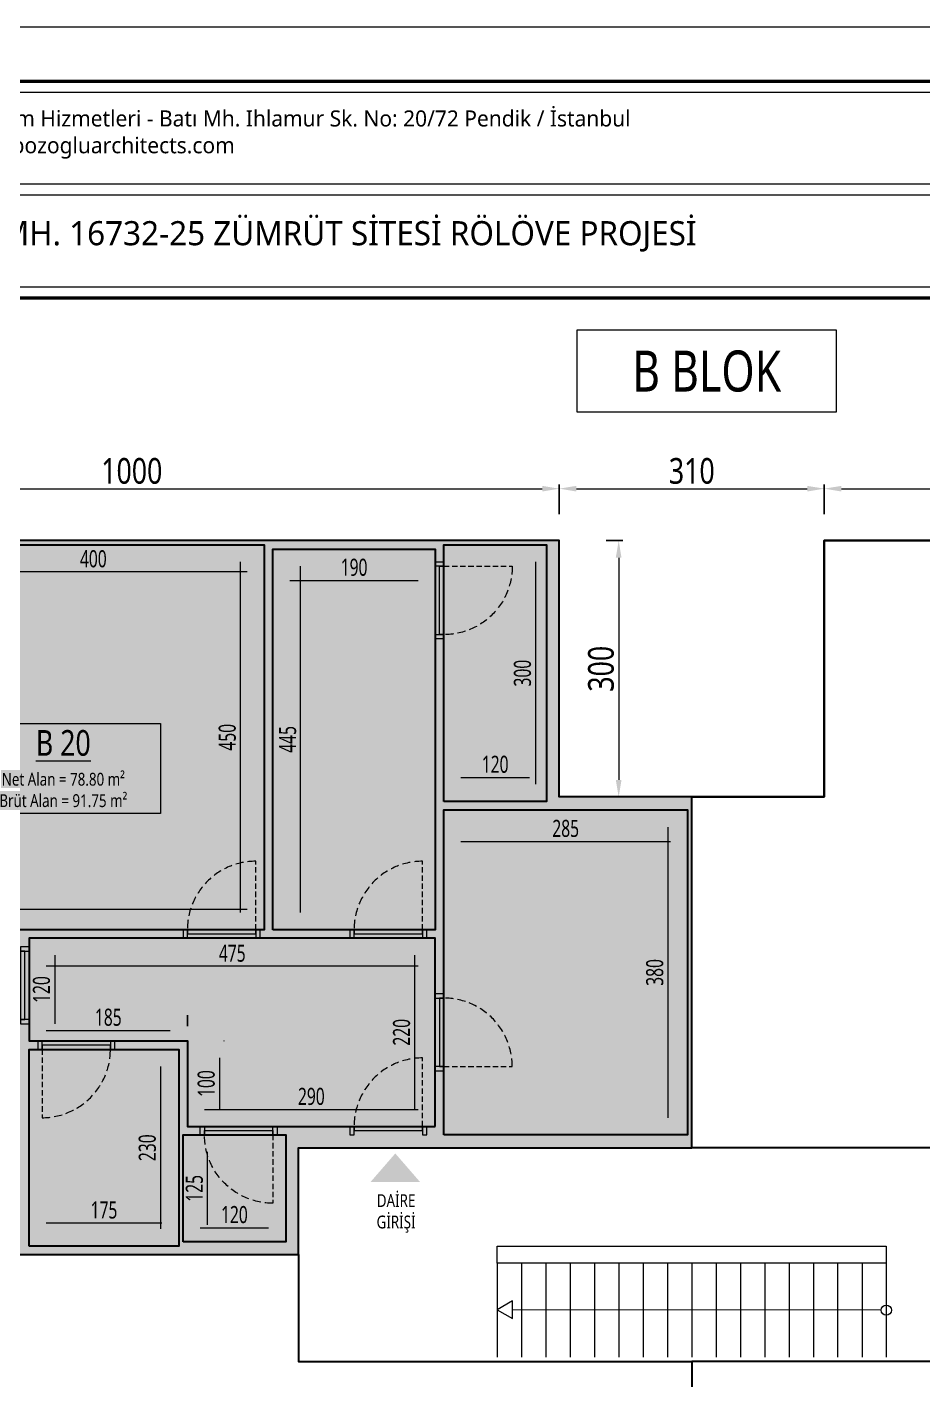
# Model space of a CAD drawing. Header units: metres. Extents: x 41905 to 73816, y -45641 to -42980.
# Drawn here: x 54237 to 55285, y -44562 to -42980 of the extents above; entities that cross this region are included whole.
import ezdxf

# ---------------------------------------------------------------- set-up
doc = ezdxf.new("R2010")
doc.units = ezdxf.units.M
doc.linetypes.add('HIDDEN2', pattern=[4.7625, 3.175, -1.5875])
for name, color, linetype, lineweight, true_color in [('0A PLAN BOYAMA', 7, 'Continuous', 13, 0xffdf7f), ('A GİRİŞ OKU', 1, 'Continuous', 13, 0xff0000), ('A YAZDIRMA', 7, 'Continuous', 13, 0x848484), ('A ÖLÇÜ DIŞ', 1, 'Continuous', 13, 0xff0000)]:
    doc.layers.add(name, color=color, linetype=linetype, lineweight=lineweight, true_color=true_color)
for name, color, linetype, lineweight in [('A ALAN BRÜT', 5, 'Continuous', 30), ('A ANTET', 7, 'Continuous', 13), ('A DUVAR', 7, 'Continuous', 30), ('A KAPI', 11, 'Continuous', 13), ('A KAPI KESİK', 11, 'HIDDEN2', 13), ('A MERDİVEN', 3, 'Continuous', 13), ('A YAZI', 7, 'Continuous', 13)]:
    doc.layers.add(name, color=color, linetype=linetype, lineweight=lineweight)
doc.styles.add('HİB NORMAL', font='segoeui.ttf')
doc.styles.add('HİB Segoe Bold', font='segoeuib.ttf', dxfattribs={"width": 0.8})
doc.styles.add('HİB SEGOE Normal .7', font='segoeui.ttf', dxfattribs={"width": 0.7})
doc.styles.add('HİB Segoe Semilight .7', font='segoeuisl.ttf', dxfattribs={"width": 0.7})
doc.dimstyles.new('HİB New', dxfattribs={"dimtxt": 12, "dimasz": 18, "dimexe": 5, "dimexo": 30, "dimgap": 5, "dimtad": 1, "dimdec": 0, "dimzin": 0, "dimdsep": 46, "dimtxsty": 'HİB Segoe Semilight .7', "dimcen": 0.09, "dimclrd": 256, "dimclre": 256, "dimclrt": 256, "dimadec": 0, "dimazin": 0, "dimtfac": 1, "dimtdec": 4, "dimtix": 1, "dimtofl": 0, "dimtmove": 0, "dimatfit": 3, "dimfxl": 30, "dimfxlon": 1, "dimtvp": 1, "dimtolj": 1, "dimtzin": 0, "dimlwd": -1, "dimlwe": -3, "dimarcsym": 0})

# ---------------------------------------------------------------- blocks, each defined once
blk = doc.blocks.new('safsafsaf')
at = {"layer": 'A ANTET', "linetype": 'ByBlock', "ltscale": 100}
blk.add_line((49168, -37858.9), (52997.3, -37858.9), dxfattribs=at)
at = {"layer": 'A ANTET', "linetype": 'ByBlock', "ltscale": 100, "const_width": 4.22}
blk.add_lwpolyline([(49168, -37858.9), (52997.3, -37858.9), (52997.3, -38140.5), (49168, -38140.5)], close=True, dxfattribs=at)
at = {"layer": 'A ANTET', "linetype": 'ByBlock', "ltscale": 100}
for points in [[(52997.3, -40674.5), (49168, -40674.5), (49168, -37858.9), (52997.3, -37858.9)], [(49860.6, -37873), (52042.3, -37873), (52042.3, -37992.7), (49860.6, -37992.7)], [(49860.6, -38006.7), (52042.3, -38006.7), (52042.3, -38126.4), (49860.6, -38126.4)]]:
    blk.add_lwpolyline(points, close=True, dxfattribs=at)
at = {"layer": 'A YAZDIRMA', "linetype": 'ByBlock', "ltscale": 100}
blk.add_lwpolyline([(53278.8, -40744.9), (53278.8, -37788.5), (49097.6, -37788.5), (49097.6, -40744.9)], close=True, dxfattribs=at)
at = {"layer": 'A ANTET', "linetype": 'ByBlock', "ltscale": 100, "attachment_point": 1, "style": 'HİB NORMAL'}
for s, insert, char_height, width in [('\\A1;\\pxql;Bozoğlu Mimarlık ve Tasarım Hizmetleri - Batı Mh. Ihlamur Sk. No: 20/72 Pendik / İstanbul\\PTel: 0538 796 27 73 - www.bozogluarchitects.com', (49896.5, -37896.8), 20.906, 1289.576), ('\\pxql;MALTEPE GİRNE MH. 16732-25 ZÜMRÜT SİTESİ RÖLÖVE PROJESİ', (49900, -38040.7), 31.359, 1361.276)]:
    blk.add_mtext(s, dxfattribs=dict(at, insert=insert, char_height=char_height, width=width))
blk = doc.blocks.new('*D17924')
at = {"layer": 'A ÖLÇÜ DIŞ', "lineweight": -3, "ltscale": 0.5}
for p, q in [((53864.3, -44005.5), (53864.3, -44006.7)), ((54514.3, -44005.5), (54514.3, -44006.7))]:
    blk.add_line(p, q, dxfattribs=at)
at = {"layer": 'A ÖLÇÜ DIŞ', "ltscale": 0.5}
blk.add_line((53884.3, -44011.7), (54494.3, -44011.7), dxfattribs=at)
at = {"layer": 'A ÖLÇÜ DIŞ'}
for points in [[(53884.3, -44008.4), (53884.3, -44015.1), (53864.3, -44011.7)], [(54494.3, -44015.1), (54494.3, -44008.4), (54514.3, -44011.7)]]:
    blk.add_solid(points, dxfattribs=at)
at = {"layer": 'Defpoints', "color": 0}
for p in [(54514.3, -44011.7), (53864.3, -44035.5), (54514.3, -44035.5)]:
    blk.add_point(p, dxfattribs=at)
at = {"layer": 'A ÖLÇÜ DIŞ', "ltscale": 0.5, "insert": (54189.3, -43996.4), "char_height": 20, "attachment_point": 5, "style": 'HİB SEGOE Normal .7'}
blk.add_mtext('\\A1;650', dxfattribs=at)
blk = doc.blocks.new('*D17925')
at = {"layer": 'A ÖLÇÜ DIŞ', "lineweight": -3, "ltscale": 0.5}
for p, q in [((54484.3, -43585.5), (54481.3, -43585.5)), ((54484.3, -44035.5), (54481.3, -44035.5))]:
    blk.add_line(p, q, dxfattribs=at)
at = {"layer": 'A ÖLÇÜ DIŞ', "ltscale": 0.5}
blk.add_line((54486.3, -44015.5), (54486.3, -43605.5), dxfattribs=at)
at = {"layer": 'A ÖLÇÜ DIŞ'}
for points in [[(54489.7, -43605.5), (54483, -43605.5), (54486.3, -43585.5)], [(54483, -44015.5), (54489.7, -44015.5), (54486.3, -44035.5)]]:
    blk.add_solid(points, dxfattribs=at)
at = {"layer": 'Defpoints', "color": 0}
for p in [(54486.3, -43585.5), (54514.3, -43585.5), (54514.3, -44035.5)]:
    blk.add_point(p, dxfattribs=at)
at = {"layer": 'A ÖLÇÜ DIŞ', "ltscale": 0.5, "insert": (54471, -43810.5), "char_height": 20, "attachment_point": 5, "rotation": 90, "style": 'HİB SEGOE Normal .7'}
blk.add_mtext('\\A1;450', dxfattribs=at)
blk = doc.blocks.new('*D17926')
at = {"layer": 'A ÖLÇÜ DIŞ', "lineweight": -3, "ltscale": 0.5}
for p, q in [((54114.3, -43615.5), (54114.3, -43622.2)), ((54514.3, -43615.5), (54514.3, -43622.2))]:
    blk.add_line(p, q, dxfattribs=at)
at = {"layer": 'A ÖLÇÜ DIŞ', "ltscale": 0.5}
blk.add_line((54494.3, -43617.2), (54134.3, -43617.2), dxfattribs=at)
at = {"layer": 'A ÖLÇÜ DIŞ'}
for points in [[(54134.3, -43613.9), (54134.3, -43620.6), (54114.3, -43617.2)], [(54494.3, -43620.6), (54494.3, -43613.9), (54514.3, -43617.2)]]:
    blk.add_solid(points, dxfattribs=at)
at = {"layer": 'Defpoints', "color": 0}
for p in [(54114.3, -43585.5), (54514.3, -43585.5), (54114.3, -43617.2)]:
    blk.add_point(p, dxfattribs=at)
at = {"layer": 'A ÖLÇÜ DIŞ', "ltscale": 0.5, "insert": (54314.3, -43601.9), "char_height": 20, "attachment_point": 5, "style": 'HİB SEGOE Normal .7'}
blk.add_mtext('\\A1;400', dxfattribs=at)
blk = doc.blocks.new('*D17931')
at = {"layer": 'A ÖLÇÜ DIŞ', "lineweight": -3, "ltscale": 0.5}
for p, q in [((54524.3, -43621), (54524.3, -43622.2)), ((54714.3, -43621), (54714.3, -43622.2))]:
    blk.add_line(p, q, dxfattribs=at)
at = {"layer": 'A ÖLÇÜ DIŞ', "ltscale": 0.5}
blk.add_line((54544.3, -43627.2), (54694.3, -43627.2), dxfattribs=at)
at = {"layer": 'A ÖLÇÜ DIŞ'}
for points in [[(54544.3, -43623.8), (54544.3, -43630.5), (54524.3, -43627.2)], [(54694.3, -43630.5), (54694.3, -43623.8), (54714.3, -43627.2)]]:
    blk.add_solid(points, dxfattribs=at)
at = {"layer": 'Defpoints', "color": 0}
for p in [(54714.3, -43627.2), (54524.3, -43651), (54714.3, -43651)]:
    blk.add_point(p, dxfattribs=at)
at = {"layer": 'A ÖLÇÜ DIŞ', "ltscale": 0.5, "insert": (54619.3, -43611.8), "char_height": 20, "attachment_point": 5, "style": 'HİB SEGOE Normal .7'}
blk.add_mtext('\\A1;190', dxfattribs=at)
blk = doc.blocks.new('*D17932')
at = {"layer": 'A ÖLÇÜ DIŞ', "lineweight": -3, "ltscale": 0.5}
for p, q in [((54586.8, -43590.5), (54551.8, -43590.5)), ((54586.8, -44035.5), (54551.8, -44035.5))]:
    blk.add_line(p, q, dxfattribs=at)
at = {"layer": 'A ÖLÇÜ DIŞ', "ltscale": 0.5}
blk.add_line((54556.8, -44015.5), (54556.8, -43610.5), dxfattribs=at)
at = {"layer": 'A ÖLÇÜ DIŞ'}
for points in [[(54560.1, -43610.5), (54553.5, -43610.5), (54556.8, -43590.5)], [(54553.5, -44015.5), (54560.1, -44015.5), (54556.8, -44035.5)]]:
    blk.add_solid(points, dxfattribs=at)
at = {"layer": 'Defpoints', "color": 0}
for p in [(54556.8, -43590.5), (54714.3, -43590.5), (54714.3, -44035.5)]:
    blk.add_point(p, dxfattribs=at)
at = {"layer": 'A ÖLÇÜ DIŞ', "ltscale": 0.5, "insert": (54541.6, -43813), "char_height": 20, "attachment_point": 5, "rotation": 90, "style": 'HİB SEGOE Normal .7'}
blk.add_mtext('\\A1;445', dxfattribs=at)
blk = doc.blocks.new('*D17933')
at = {"layer": 'A ÖLÇÜ DIŞ', "lineweight": -3, "ltscale": 0.5}
for p, q in [((54814.3, -43585.5), (54826.6, -43585.5)), ((54814.3, -43885.5), (54826.6, -43885.5))]:
    blk.add_line(p, q, dxfattribs=at)
at = {"layer": 'A ÖLÇÜ DIŞ', "ltscale": 0.5}
blk.add_line((54831.6, -43605.5), (54831.6, -43865.5), dxfattribs=at)
at = {"layer": 'A ÖLÇÜ DIŞ'}
for points in [[(54835, -43605.5), (54828.3, -43605.5), (54831.6, -43585.5)], [(54828.3, -43865.5), (54835, -43865.5), (54831.6, -43885.5)]]:
    blk.add_solid(points, dxfattribs=at)
at = {"layer": 'Defpoints', "color": 0}
for p in [(54844.3, -43585.5), (54831.6, -43885.5), (54844.3, -43885.5)]:
    blk.add_point(p, dxfattribs=at)
at = {"layer": 'A ÖLÇÜ DIŞ', "ltscale": 0.5, "insert": (54816.3, -43735.5), "char_height": 20, "attachment_point": 5, "rotation": 90, "style": 'HİB SEGOE Normal .7'}
blk.add_mtext('\\A1;300', dxfattribs=at)
blk = doc.blocks.new('*D17934')
at = {"layer": 'A ÖLÇÜ DIŞ', "lineweight": -3, "ltscale": 0.5}
for p, q in [((54724.3, -43855.5), (54724.3, -43852.6)), ((54844.3, -43855.5), (54844.3, -43852.6))]:
    blk.add_line(p, q, dxfattribs=at)
at = {"layer": 'A ÖLÇÜ DIŞ', "ltscale": 0.5}
blk.add_line((54744.3, -43857.6), (54824.3, -43857.6), dxfattribs=at)
at = {"layer": 'A ÖLÇÜ DIŞ'}
for points in [[(54744.3, -43854.2), (54744.3, -43860.9), (54724.3, -43857.6)], [(54824.3, -43860.9), (54824.3, -43854.2), (54844.3, -43857.6)]]:
    blk.add_solid(points, dxfattribs=at)
at = {"layer": 'Defpoints', "color": 0}
for p in [(54844.3, -43857.6), (54724.3, -43885.5), (54844.3, -43885.5)]:
    blk.add_point(p, dxfattribs=at)
at = {"layer": 'A ÖLÇÜ DIŞ', "ltscale": 0.5, "insert": (54784.3, -43842.2), "char_height": 20, "attachment_point": 5, "style": 'HİB SEGOE Normal .7'}
blk.add_mtext('\\A1;120', dxfattribs=at)
blk = doc.blocks.new('*D17935')
at = {"layer": 'A ÖLÇÜ DIŞ', "lineweight": -3, "ltscale": 0.5}
for p, q in [((54724.3, -43925.5), (54724.3, -43937.5)), ((55009.3, -43925.5), (55009.3, -43937.5))]:
    blk.add_line(p, q, dxfattribs=at)
at = {"layer": 'A ÖLÇÜ DIŞ', "ltscale": 0.5}
blk.add_line((54744.3, -43932.5), (54989.3, -43932.5), dxfattribs=at)
at = {"layer": 'A ÖLÇÜ DIŞ'}
for points in [[(54744.3, -43929.2), (54744.3, -43935.9), (54724.3, -43932.5)], [(54989.3, -43935.9), (54989.3, -43929.2), (55009.3, -43932.5)]]:
    blk.add_solid(points, dxfattribs=at)
at = {"layer": 'Defpoints', "color": 0}
for p in [(54724.3, -43895.5), (55009.3, -43895.5), (55009.3, -43932.5)]:
    blk.add_point(p, dxfattribs=at)
at = {"layer": 'A ÖLÇÜ DIŞ', "ltscale": 0.5, "insert": (54866.8, -43917.2), "char_height": 20, "attachment_point": 5, "style": 'HİB SEGOE Normal .7'}
blk.add_mtext('\\A1;285', dxfattribs=at)
blk = doc.blocks.new('*D17936')
at = {"layer": 'A ÖLÇÜ DIŞ', "lineweight": -3, "ltscale": 0.5}
for p, q in [((54979.3, -43895.5), (54981.4, -43895.5)), ((54979.3, -44275.5), (54981.4, -44275.5))]:
    blk.add_line(p, q, dxfattribs=at)
at = {"layer": 'A ÖLÇÜ DIŞ', "ltscale": 0.5}
blk.add_line((54986.4, -43915.5), (54986.4, -44255.5), dxfattribs=at)
at = {"layer": 'A ÖLÇÜ DIŞ'}
for points in [[(54989.7, -43915.5), (54983.1, -43915.5), (54986.4, -43895.5)], [(54983.1, -44255.5), (54989.7, -44255.5), (54986.4, -44275.5)]]:
    blk.add_solid(points, dxfattribs=at)
at = {"layer": 'Defpoints', "color": 0}
for p in [(55009.3, -43895.5), (54986.4, -44275.5), (55009.3, -44275.5)]:
    blk.add_point(p, dxfattribs=at)
at = {"layer": 'A ÖLÇÜ DIŞ', "ltscale": 0.5, "insert": (54971, -44085.5), "char_height": 20, "attachment_point": 5, "rotation": 90, "style": 'HİB SEGOE Normal .7'}
blk.add_mtext('\\A1;380', dxfattribs=at)
blk = doc.blocks.new('*D17937')
at = {"layer": 'A ÖLÇÜ DIŞ', "lineweight": -3, "ltscale": 0.5}
for p, q in [((54239.3, -44080.9), (54239.3, -44083.3)), ((54714.3, -44080.9), (54714.3, -44083.3))]:
    blk.add_line(p, q, dxfattribs=at)
at = {"layer": 'A ÖLÇÜ DIŞ', "ltscale": 0.5}
blk.add_line((54694.3, -44078.3), (54259.3, -44078.3), dxfattribs=at)
at = {"layer": 'A ÖLÇÜ DIŞ'}
for points in [[(54259.3, -44074.9), (54259.3, -44081.6), (54239.3, -44078.3)], [(54694.3, -44081.6), (54694.3, -44074.9), (54714.3, -44078.3)]]:
    blk.add_solid(points, dxfattribs=at)
at = {"layer": 'Defpoints', "color": 0}
for p in [(54239.3, -44050.9), (54714.3, -44050.9), (54239.3, -44078.3)]:
    blk.add_point(p, dxfattribs=at)
at = {"layer": 'A ÖLÇÜ DIŞ', "ltscale": 0.5, "insert": (54476.8, -44063.1), "char_height": 20, "attachment_point": 5, "style": 'HİB SEGOE Normal .7'}
blk.add_mtext('\\A1;475', dxfattribs=at)
blk = doc.blocks.new('*D17938')
at = {"layer": 'A ÖLÇÜ DIŞ', "lineweight": -3, "ltscale": 0.5}
for p, q in [((54269.3, -44045.5), (54274.1, -44045.5)), ((54269.3, -44165.5), (54274.1, -44165.5))]:
    blk.add_line(p, q, dxfattribs=at)
at = {"layer": 'A ÖLÇÜ DIŞ', "ltscale": 0.5}
blk.add_line((54269.1, -44065.5), (54269.1, -44145.5), dxfattribs=at)
at = {"layer": 'A ÖLÇÜ DIŞ'}
for points in [[(54272.5, -44065.5), (54265.8, -44065.5), (54269.1, -44045.5)], [(54265.8, -44145.5), (54272.5, -44145.5), (54269.1, -44165.5)]]:
    blk.add_solid(points, dxfattribs=at)
at = {"layer": 'Defpoints', "color": 0}
for p in [(54239.3, -44045.5), (54239.3, -44165.5), (54269.1, -44165.5)]:
    blk.add_point(p, dxfattribs=at)
at = {"layer": 'A ÖLÇÜ DIŞ', "ltscale": 0.5, "insert": (54253.7, -44105.5), "char_height": 20, "attachment_point": 5, "rotation": 90, "style": 'HİB SEGOE Normal .7'}
blk.add_mtext('\\A1;120', dxfattribs=at)
blk = doc.blocks.new('*D17939')
at = {"layer": 'A ÖLÇÜ DIŞ', "lineweight": -3, "ltscale": 0.5}
for p, q in [((54239.3, -44135.5), (54239.3, -44148.4)), ((54424.3, -44135.5), (54424.3, -44148.4))]:
    blk.add_line(p, q, dxfattribs=at)
at = {"layer": 'A ÖLÇÜ DIŞ', "ltscale": 0.5}
blk.add_line((54259.3, -44153.4), (54404.3, -44153.4), dxfattribs=at)
at = {"layer": 'A ÖLÇÜ DIŞ'}
for points in [[(54259.3, -44150.1), (54259.3, -44156.7), (54239.3, -44153.4)], [(54404.3, -44156.7), (54404.3, -44150.1), (54424.3, -44153.4)]]:
    blk.add_solid(points, dxfattribs=at)
at = {"layer": 'Defpoints', "color": 0}
for p in [(54424.3, -44153.4), (54239.3, -44165.5), (54424.3, -44165.5)]:
    blk.add_point(p, dxfattribs=at)
at = {"layer": 'A ÖLÇÜ DIŞ', "ltscale": 0.5, "insert": (54331.8, -44138), "char_height": 20, "attachment_point": 5, "style": 'HİB SEGOE Normal .7'}
blk.add_mtext('\\A1;185', dxfattribs=at)
blk = doc.blocks.new('*D17940')
at = {"layer": 'A ÖLÇÜ DIŞ', "lineweight": -3, "ltscale": 0.5}
for p, q in [((54467.5, -44165.5), (54466.8, -44165.5)), ((54467.5, -44265.5), (54466.8, -44265.5))]:
    blk.add_line(p, q, dxfattribs=at)
at = {"layer": 'A ÖLÇÜ DIŞ', "ltscale": 0.5}
blk.add_line((54461.8, -44185.5), (54461.8, -44245.5), dxfattribs=at)
at = {"layer": 'A ÖLÇÜ DIŞ'}
for points in [[(54465.1, -44185.5), (54458.5, -44185.5), (54461.8, -44165.5)], [(54458.5, -44245.5), (54465.1, -44245.5), (54461.8, -44265.5)]]:
    blk.add_solid(points, dxfattribs=at)
at = {"layer": 'Defpoints', "color": 0}
for p in [(54437.5, -44165.5), (54437.5, -44265.5), (54461.8, -44265.5)]:
    blk.add_point(p, dxfattribs=at)
at = {"layer": 'A ÖLÇÜ DIŞ', "ltscale": 0.5, "insert": (54446.4, -44215.5), "char_height": 20, "attachment_point": 5, "rotation": 90, "style": 'HİB SEGOE Normal .7'}
blk.add_mtext('\\A1;100', dxfattribs=at)
blk = doc.blocks.new('*D17941')
at = {"layer": 'A ÖLÇÜ DIŞ', "lineweight": -3, "ltscale": 0.5}
for p, q in [((54424.3, -44235.5), (54424.3, -44240.9)), ((54714.3, -44235.5), (54714.3, -44240.9))]:
    blk.add_line(p, q, dxfattribs=at)
at = {"layer": 'A ÖLÇÜ DIŞ', "ltscale": 0.5}
blk.add_line((54444.3, -44245.9), (54694.3, -44245.9), dxfattribs=at)
at = {"layer": 'A ÖLÇÜ DIŞ'}
for points in [[(54444.3, -44242.6), (54444.3, -44249.2), (54424.3, -44245.9)], [(54694.3, -44249.2), (54694.3, -44242.6), (54714.3, -44245.9)]]:
    blk.add_solid(points, dxfattribs=at)
at = {"layer": 'Defpoints', "color": 0}
for p in [(54714.3, -44245.9), (54424.3, -44265.5), (54714.3, -44265.5)]:
    blk.add_point(p, dxfattribs=at)
at = {"layer": 'A ÖLÇÜ DIŞ', "ltscale": 0.5, "insert": (54569.3, -44230.6), "char_height": 20, "attachment_point": 5, "style": 'HİB SEGOE Normal .7'}
blk.add_mtext('\\A1;290', dxfattribs=at)
blk = doc.blocks.new('*D17942')
at = {"layer": 'A ÖLÇÜ DIŞ', "lineweight": -3, "ltscale": 0.5}
for p, q in [((54684.3, -44045.5), (54685.2, -44045.5)), ((54684.3, -44265.5), (54685.2, -44265.5))]:
    blk.add_line(p, q, dxfattribs=at)
at = {"layer": 'A ÖLÇÜ DIŞ', "ltscale": 0.5}
blk.add_line((54690.2, -44245.5), (54690.2, -44065.5), dxfattribs=at)
at = {"layer": 'A ÖLÇÜ DIŞ'}
for points in [[(54693.6, -44065.5), (54686.9, -44065.5), (54690.2, -44045.5)], [(54686.9, -44245.5), (54693.6, -44245.5), (54690.2, -44265.5)]]:
    blk.add_solid(points, dxfattribs=at)
at = {"layer": 'Defpoints', "color": 0}
for p in [(54690.2, -44045.5), (54714.3, -44045.5), (54714.3, -44265.5)]:
    blk.add_point(p, dxfattribs=at)
at = {"layer": 'A ÖLÇÜ DIŞ', "ltscale": 0.5, "insert": (54674.9, -44155.5), "char_height": 20, "attachment_point": 5, "rotation": 90, "style": 'HİB SEGOE Normal .7'}
blk.add_mtext('\\A1;220', dxfattribs=at)
blk = doc.blocks.new('*D17943')
at = {"layer": 'A ÖLÇÜ DIŞ', "lineweight": -3, "ltscale": 0.5}
for p, q in [((54419.3, -44354.2), (54419.3, -44389.2)), ((54539.3, -44354.2), (54539.3, -44389.2))]:
    blk.add_line(p, q, dxfattribs=at)
at = {"layer": 'A ÖLÇÜ DIŞ', "ltscale": 0.5}
blk.add_line((54439.3, -44384.2), (54519.3, -44384.2), dxfattribs=at)
at = {"layer": 'A ÖLÇÜ DIŞ'}
for points in [[(54439.3, -44380.9), (54439.3, -44387.6), (54419.3, -44384.2)], [(54519.3, -44387.6), (54519.3, -44380.9), (54539.3, -44384.2)]]:
    blk.add_solid(points, dxfattribs=at)
at = {"layer": 'Defpoints', "color": 0}
for p in [(54419.3, -44275.5), (54539.3, -44275.5), (54539.3, -44384.2)]:
    blk.add_point(p, dxfattribs=at)
at = {"layer": 'A ÖLÇÜ DIŞ', "ltscale": 0.5, "insert": (54479.3, -44368.8), "char_height": 20, "attachment_point": 5, "style": 'HİB SEGOE Normal .7'}
blk.add_mtext('\\A1;120', dxfattribs=at)
blk = doc.blocks.new('*D17944')
at = {"layer": 'A ÖLÇÜ DIŞ', "lineweight": -3, "ltscale": 0.5}
for p, q in [((54449.3, -44275.5), (54452.9, -44275.5)), ((54449.3, -44400.5), (54452.9, -44400.5))]:
    blk.add_line(p, q, dxfattribs=at)
at = {"layer": 'A ÖLÇÜ DIŞ', "ltscale": 0.5}
blk.add_line((54447.9, -44380.5), (54447.9, -44295.5), dxfattribs=at)
at = {"layer": 'A ÖLÇÜ DIŞ'}
for points in [[(54451.2, -44295.5), (54444.6, -44295.5), (54447.9, -44275.5)], [(54444.6, -44380.5), (54451.2, -44380.5), (54447.9, -44400.5)]]:
    blk.add_solid(points, dxfattribs=at)
at = {"layer": 'Defpoints', "color": 0}
for p in [(54419.3, -44275.5), (54447.9, -44275.5), (54419.3, -44400.5)]:
    blk.add_point(p, dxfattribs=at)
at = {"layer": 'A ÖLÇÜ DIŞ', "ltscale": 0.5, "insert": (54432.5, -44338), "char_height": 20, "attachment_point": 5, "rotation": 90, "style": 'HİB SEGOE Normal .7'}
blk.add_mtext('\\A1;125', dxfattribs=at)
blk = doc.blocks.new('*D17945')
at = {"layer": 'A ÖLÇÜ DIŞ', "lineweight": -3, "ltscale": 0.5}
for p, q in [((54384.3, -44175.5), (54387.8, -44175.5)), ((54384.3, -44405.5), (54387.8, -44405.5))]:
    blk.add_line(p, q, dxfattribs=at)
at = {"layer": 'A ÖLÇÜ DIŞ', "ltscale": 0.5}
blk.add_line((54392.8, -44195.5), (54392.8, -44385.5), dxfattribs=at)
at = {"layer": 'A ÖLÇÜ DIŞ'}
for points in [[(54396.1, -44195.5), (54389.5, -44195.5), (54392.8, -44175.5)], [(54389.5, -44385.5), (54396.1, -44385.5), (54392.8, -44405.5)]]:
    blk.add_solid(points, dxfattribs=at)
at = {"layer": 'Defpoints', "color": 0}
for p in [(54414.3, -44175.5), (54392.8, -44405.5), (54414.3, -44405.5)]:
    blk.add_point(p, dxfattribs=at)
at = {"layer": 'A ÖLÇÜ DIŞ', "ltscale": 0.5, "insert": (54377.5, -44290.5), "char_height": 20, "attachment_point": 5, "rotation": 90, "style": 'HİB SEGOE Normal .7'}
blk.add_mtext('\\A1;230', dxfattribs=at)
blk = doc.blocks.new('*D17946')
at = {"layer": 'A ÖLÇÜ DIŞ', "lineweight": -3, "ltscale": 0.5}
for p, q in [((54239.3, -44375.5), (54239.3, -44373.8)), ((54414.3, -44375.5), (54414.3, -44373.8))]:
    blk.add_line(p, q, dxfattribs=at)
at = {"layer": 'A ÖLÇÜ DIŞ', "ltscale": 0.5}
blk.add_line((54394.3, -44378.8), (54259.3, -44378.8), dxfattribs=at)
at = {"layer": 'A ÖLÇÜ DIŞ'}
for points in [[(54259.3, -44375.5), (54259.3, -44382.2), (54239.3, -44378.8)], [(54394.3, -44382.2), (54394.3, -44375.5), (54414.3, -44378.8)]]:
    blk.add_solid(points, dxfattribs=at)
at = {"layer": 'Defpoints', "color": 0}
for p in [(54239.3, -44378.8), (54239.3, -44405.5), (54414.3, -44405.5)]:
    blk.add_point(p, dxfattribs=at)
at = {"layer": 'A ÖLÇÜ DIŞ', "ltscale": 0.5, "insert": (54326.8, -44363.4), "char_height": 20, "attachment_point": 5, "style": 'HİB SEGOE Normal .7'}
blk.add_mtext('\\A1;175', dxfattribs=at)
blk = doc.blocks.new('KAPI 90X10')
at = {"layer": 'A KAPI', "color": 0}
for points in [[(5, 10), (0, 10), (0, 0), (5, 0)], [(85, 5), (85, 10), (5, 10), (5, 5)], [(90, 10), (85, 10), (85, 0), (90, 0)]]:
    blk.add_lwpolyline(points, close=True, dxfattribs=at)
at = {"layer": 'A KAPI KESİK', "color": 0, "ltscale": 2}
blk.add_line((85, 10), (85, 90), dxfattribs=at)
at = {"layer": 'A KAPI KESİK', "color": 0, "ltscale": 3}
blk.add_arc((85, 10), 80, 90, 180, dxfattribs=at)
at = {"layer": 'A YAZI', "color": 0, "style": 'HİB Segoe Semilight .7', "width": 0.7}
blk.add_attdef('KAPI_NO', (76.6, 23.8), '', height=12, rotation=90, dxfattribs=at)
blk = doc.blocks.new('MER')
at = {"layer": 'A MERDİVEN'}
for p, q in [((0, 110), (0, 0)), ((28.4, 110), (28.4, 0)), ((56.9, 110), (56.9, 0)), ((85.3, 110), (85.3, 0)), ((113.7, 110), (113.7, 0)), ((142.2, 110), (142.2, 0)), ((170.6, 110), (170.6, 0)), ((199.1, 110), (199.1, 0)), ((227.5, 110), (227.5, 0)), ((255.9, 110), (255.9, 0)), ((284.4, 110), (284.4, 0)), ((312.8, 110), (312.8, 0)), ((341.2, 110), (341.2, 0)), ((369.7, 110), (369.7, 0)), ((398.1, 110), (398.1, 0)), ((426.6, 110), (426.6, 0)), ((455, 110), (455, 0)), ((449, 55), (17.7, 55.5))]:
    blk.add_line(p, q, dxfattribs=at)
for points in [[(0, 130), (455, 130), (455, 110), (0, 110)], [(0, 55.5), (17.7, 45.3), (17.7, 65.8)]]:
    blk.add_lwpolyline(points, close=True, dxfattribs=at)
blk.add_circle((455, 55), 6, dxfattribs=at)
for p in [(28.4, 110), (56.9, 110), (85.3, 110), (113.7, 110), (142.2, 110), (170.6, 110), (199.1, 110), (227.5, 110), (255.9, 110), (284.4, 110), (312.8, 110), (341.2, 110), (369.7, 110), (398.1, 110), (426.6, 110)]:
    blk.add_point(p, dxfattribs=at)
blk = doc.blocks.new('*D17950')
at = {"layer": 'A ÖLÇÜ DIŞ', "lineweight": -3, "ltscale": 0.5}
for p, q in [((53859.3, -43549.8), (53859.3, -43514.8)), ((54859.3, -43549.8), (54859.3, -43514.8))]:
    blk.add_line(p, q, dxfattribs=at)
at = {"layer": 'A ÖLÇÜ DIŞ', "ltscale": 0.5}
blk.add_line((53879.3, -43519.8), (54839.3, -43519.8), dxfattribs=at)
at = {"layer": 'A ÖLÇÜ DIŞ'}
for points in [[(53879.3, -43516.5), (53879.3, -43523.1), (53859.3, -43519.8)], [(54839.3, -43523.1), (54839.3, -43516.5), (54859.3, -43519.8)]]:
    blk.add_solid(points, dxfattribs=at)
at = {"layer": 'Defpoints', "color": 0}
for p in [(54859.3, -43519.8), (53859.3, -43580.5), (54859.3, -43580.5)]:
    blk.add_point(p, dxfattribs=at)
at = {"layer": 'A ÖLÇÜ DIŞ', "ltscale": 0.5, "insert": (54359.3, -43499.2), "char_height": 30, "attachment_point": 5, "style": 'HİB Segoe Bold'}
blk.add_mtext('\\A1;1000', dxfattribs=at)
blk = doc.blocks.new('*D17951')
at = {"layer": 'A ÖLÇÜ DIŞ', "lineweight": -3, "ltscale": 0.5}
for p, q in [((54859.3, -43549.8), (54859.3, -43514.8)), ((55169.3, -43549.8), (55169.3, -43514.8))]:
    blk.add_line(p, q, dxfattribs=at)
at = {"layer": 'A ÖLÇÜ DIŞ', "ltscale": 0.5}
blk.add_line((54879.3, -43519.8), (55149.3, -43519.8), dxfattribs=at)
at = {"layer": 'A ÖLÇÜ DIŞ'}
for points in [[(54879.3, -43516.5), (54879.3, -43523.1), (54859.3, -43519.8)], [(55149.3, -43523.1), (55149.3, -43516.5), (55169.3, -43519.8)]]:
    blk.add_solid(points, dxfattribs=at)
at = {"layer": 'Defpoints', "color": 0}
for p in [(55169.3, -43519.8), (54859.3, -43580.5), (55169.3, -43580.5)]:
    blk.add_point(p, dxfattribs=at)
at = {"layer": 'A ÖLÇÜ DIŞ', "ltscale": 0.5, "insert": (55014.3, -43499.2), "char_height": 30, "attachment_point": 5, "style": 'HİB Segoe Bold'}
blk.add_mtext('\\A1;310', dxfattribs=at)
blk = doc.blocks.new('*D17952')
at = {"layer": 'A ÖLÇÜ DIŞ', "lineweight": -3, "ltscale": 0.5}
for p, q in [((55169.3, -43549.8), (55169.3, -43514.8)), ((56169.3, -43549.8), (56169.3, -43514.8))]:
    blk.add_line(p, q, dxfattribs=at)
at = {"layer": 'A ÖLÇÜ DIŞ', "ltscale": 0.5}
blk.add_line((55189.3, -43519.8), (56149.3, -43519.8), dxfattribs=at)
at = {"layer": 'A ÖLÇÜ DIŞ'}
for points in [[(55189.3, -43516.5), (55189.3, -43523.1), (55169.3, -43519.8)], [(56149.3, -43523.1), (56149.3, -43516.5), (56169.3, -43519.8)]]:
    blk.add_solid(points, dxfattribs=at)
at = {"layer": 'Defpoints', "color": 0}
for p in [(56169.3, -43519.8), (55169.3, -43580.5), (56169.3, -43580.5)]:
    blk.add_point(p, dxfattribs=at)
at = {"layer": 'A ÖLÇÜ DIŞ', "ltscale": 0.5, "insert": (55669.3, -43499.2), "char_height": 30, "attachment_point": 5, "style": 'HİB Segoe Bold'}
blk.add_mtext('\\A1;1000', dxfattribs=at)
blk = doc.blocks.new('*D17959')
at = {"layer": 'A ÖLÇÜ DIŞ', "lineweight": -3, "ltscale": 0.5}
for p, q in [((54914.2, -43580.5), (54933.8, -43580.5)), ((54914.2, -43880.3), (54933.8, -43880.3))]:
    blk.add_line(p, q, dxfattribs=at)
at = {"layer": 'A ÖLÇÜ DIŞ', "ltscale": 0.5}
blk.add_line((54928.8, -43600.5), (54928.8, -43860.3), dxfattribs=at)
at = {"layer": 'A ÖLÇÜ DIŞ'}
for points in [[(54932.1, -43600.5), (54925.4, -43600.5), (54928.8, -43580.5)], [(54925.4, -43860.3), (54932.1, -43860.3), (54928.8, -43880.3)]]:
    blk.add_solid(points, dxfattribs=at)
at = {"layer": 'Defpoints', "color": 0}
for p in [(54884.2, -43580.5), (54884.2, -43880.3), (54928.8, -43880.3)]:
    blk.add_point(p, dxfattribs=at)
at = {"layer": 'A ÖLÇÜ DIŞ', "ltscale": 0.5, "insert": (54908.2, -43730.4), "char_height": 30, "attachment_point": 5, "rotation": 90, "style": 'HİB Segoe Bold'}
blk.add_mtext('\\A1;300', dxfattribs=at)

msp = doc.modelspace()

# ---------------------------------------------------------------- hatches: boundary and pattern name
at = {"layer": '0A PLAN BOYAMA', "linetype": 'ByBlock', "ltscale": 100, "true_color": 0xffeebb, "transparency": 33554687}
h = msp.add_hatch(color=254, dxfattribs=at)
h.dxf.hatch_style = 1
h.paths.add_polyline_path([(55014.3, -44290.5), (55014.3, -43880.3), (54859.3, -43880.3), (54859.3, -43580.5), (53859.3, -43580.5), (53859.3, -44415.5), (54554.3, -44415.5), (54554.3, -44290.5)])
at = {"layer": 'A GİRİŞ OKU', "ltscale": 100, "transparency": 33554687}
h = msp.add_hatch(color=256, dxfattribs=at)
h.dxf.hatch_style = 1
h.paths.add_polyline_path([(54638.6, -44330.5), (54696.4, -44330.5), (54667.5, -44297.2)])

# ---------------------------------------------------------------- linework, layer by layer
at = {"layer": 'A ALAN BRÜT', "ltscale": 0.5}
for points in [[(55014.3, -44290.5), (55014.3, -43880.3), (54859.3, -43880.3), (54859.3, -43580.5), (53859.3, -43580.5), (53859.3, -44415.5), (54554.3, -44415.5), (54554.3, -44290.5)], [(53859.3, -45250.5), (54859.3, -45250.5), (54859.3, -44950.6), (55169.3, -44950.6), (55169.3, -45250.5), (56169.3, -45250.5), (56169.3, -43580.5), (55169.3, -43580.5), (55169.3, -43880.3), (54859.3, -43880.3), (54859.3, -43580.5), (53859.3, -43580.5)], [(55014.3, -44290.5), (55014.3, -43880.3), (55169.3, -43880.3), (55169.3, -43580.5), (56169.3, -43580.5), (56169.3, -44415.5), (55474.3, -44415.5), (55474.3, -44290.5)], [(55014.3, -44540.5), (55014.3, -44950.6), (54859.3, -44950.6), (54859.3, -45250.5), (53859.3, -45250.5), (53859.3, -44415.5), (54554.3, -44415.5), (54554.3, -44540.5)], [(55014.3, -44540.5), (55014.3, -44950.6), (55169.3, -44950.6), (55169.3, -45250.5), (56169.3, -45250.5), (56169.3, -44415.5), (55474.3, -44415.5), (55474.3, -44540.5)]]:
    msp.add_lwpolyline(points, close=True, dxfattribs=at)
at = {"layer": 'A DUVAR', "ltscale": 0.5}
for points in [[(53864.3, -44035.5), (53864.3, -43750.5), (54114.3, -43750.5), (54114.3, -43585.5), (54514.3, -43585.5), (54514.3, -44035.5)], [(54724.3, -43885.5), (54724.3, -43585.5), (54844.3, -43585.5), (54844.3, -43885.5)], [(54524.3, -44035.5), (54524.3, -43590.5), (54714.3, -43590.5), (54714.3, -44035.5)], [(54724.3, -44275.5), (54724.3, -43895.5), (55009.3, -43895.5), (55009.3, -44275.5)], [(54714.3, -44265.5), (54714.3, -44045.5), (54239.3, -44045.5), (54239.3, -44165.5), (54424.3, -44165.5), (54424.3, -44265.5)], [(54239.3, -44405.5), (54239.3, -44175.5), (54414.3, -44175.5), (54414.3, -44405.5)], [(54419.3, -44400.5), (54419.3, -44275.5), (54539.3, -44275.5), (54539.3, -44400.5)]]:
    msp.add_lwpolyline(points, close=True, dxfattribs=at)

# ---------------------------------------------------------------- block references
at = {"layer": 'A ANTET', "ltscale": 0.5, "xscale": 0.8999999999999999, "yscale": 0.8999999999999999, "zscale": 0.8999999999999999}
msp.add_blockref('safsafsaf', (9006.8, -8970.3), dxfattribs=at)
at = {"layer": 'A DUVAR', "ltscale": 0.5}
msp.add_blockref('MER', (54786.8, -44535.5), dxfattribs=at)
at = {"layer": 'A KAPI', "ltscale": 100, "xscale": -1}
for p, rotation in [((54714.3, -43695.5), 270), ((54439.3, -44265.4), 179.9999999999999)]:
    msp.add_blockref('KAPI 90X10', p, dxfattribs=dict(at, rotation=rotation))
at = {"layer": 'A KAPI', "ltscale": 100}
for p, rotation in [((54419.3, -44045.5), 360), ((54614.3, -44045.5), 360), ((54239.3, -44145.5), 90), ((54714.3, -44110.5), 269.9999999999999), ((54339.3, -44165.4), 180), ((54614.3, -44275.5), 360)]:
    msp.add_blockref('KAPI 90X10', p, dxfattribs=dict(at, rotation=rotation))

# ---------------------------------------------------------------- texts
at = {"layer": 'A YAZI', "ltscale": 100, "attachment_point": 7, "style": 'HİB Segoe Bold', "bg_fill": 16}
for s, insert, char_height, width in [('\\pxqc;B BLOK', (54904.2, -43406.9), 48, 255.02), ('\\pxqc;{\\H2x;\\LB 20\\P\\pxql;}Net Alan^I= 78.80 m²\\PBrüt Alan^I= 91.75 m²', (54172.8, -43892.4), 15, 212.748)]:
    msp.add_mtext(s, dxfattribs=dict(at, insert=insert, char_height=char_height, width=width))
at = {"layer": 'A YAZI', "ltscale": 100, "insert": (54668.4, -44389.9), "char_height": 15, "width": 136.235, "attachment_point": 8, "style": 'HİB Segoe Bold'}
msp.add_mtext('DAİRE\\PGİRİŞİ', dxfattribs=at)

# ---------------------------------------------------------------- dimensions: what is measured, and where the dimension line sits
at = {"layer": 'A ÖLÇÜ DIŞ', "ltscale": 0.5}
for base, p1, p2, override, picture, middle in [((54859.3, -43519.8), (53859.3, -43580.5), (54859.3, -43580.5), {"dimtxt": 30, "dimasz": 20, "dimtxsty": 'HİB Segoe Bold'}, '*D17950', (54359.3, -43499.2)), ((55169.3, -43519.8), (54859.3, -43580.5), (55169.3, -43580.5), {"dimtxt": 30, "dimasz": 20, "dimtxsty": 'HİB Segoe Bold'}, '*D17951', (55014.3, -43499.2)), ((56169.3, -43519.8), (55169.3, -43580.5), (56169.3, -43580.5), {"dimtxt": 30, "dimasz": 20, "dimtxsty": 'HİB Segoe Bold'}, '*D17952', (55669.3, -43499.2)), ((54114.3, -43617.2), (54514.3, -43585.5), (54114.3, -43585.5), {"dimtxt": 20, "dimasz": 20, "dimtxsty": 'HİB SEGOE Normal .7'}, '*D17926', (54314.3, -43601.9)), ((54714.3, -43627.2), (54524.3, -43651), (54714.3, -43651), {"dimtxt": 20, "dimasz": 20, "dimtxsty": 'HİB SEGOE Normal .7'}, '*D17931', (54619.3, -43611.8)), ((54844.3, -43857.6), (54724.3, -43885.5), (54844.3, -43885.5), {"dimtxt": 20, "dimasz": 20, "dimtxsty": 'HİB SEGOE Normal .7'}, '*D17934', (54784.3, -43842.2)), ((55009.3, -43932.5), (54724.3, -43895.5), (55009.3, -43895.5), {"dimtxt": 20, "dimasz": 20, "dimtxsty": 'HİB SEGOE Normal .7'}, '*D17935', (54866.8, -43917.2)), ((54514.3, -44011.7), (53864.3, -44035.5), (54514.3, -44035.5), {"dimtxt": 20, "dimasz": 20, "dimtxsty": 'HİB SEGOE Normal .7'}, '*D17924', (54189.3, -43996.4)), ((54239.3, -44078.3), (54714.3, -44050.9), (54239.3, -44050.9), {"dimtxt": 20, "dimasz": 20, "dimtxsty": 'HİB SEGOE Normal .7'}, '*D17937', (54476.8, -44063.1)), ((54424.3, -44153.4), (54239.3, -44165.5), (54424.3, -44165.5), {"dimtxt": 20, "dimasz": 20, "dimtxsty": 'HİB SEGOE Normal .7'}, '*D17939', (54331.8, -44138)), ((54714.3, -44245.9), (54424.3, -44265.5), (54714.3, -44265.5), {"dimtxt": 20, "dimasz": 20, "dimtxsty": 'HİB SEGOE Normal .7'}, '*D17941', (54569.3, -44230.6)), ((54539.3, -44384.2), (54419.3, -44275.5), (54539.3, -44275.5), {"dimtxt": 20, "dimasz": 20, "dimtxsty": 'HİB SEGOE Normal .7'}, '*D17943', (54479.3, -44368.8)), ((54239.3, -44378.8), (54414.3, -44405.5), (54239.3, -44405.5), {"dimtxt": 20, "dimasz": 20, "dimtxsty": 'HİB SEGOE Normal .7'}, '*D17946', (54326.8, -44363.4))]:
    dim = msp.add_linear_dim(base=base, p1=p1, p2=p2, dimstyle='HİB New', override=override, dxfattribs=at)
    dim.commit()
    dim.dimension.update_dxf_attribs({"geometry": picture, "text_midpoint": middle})
for base, p1, p2, override, picture, middle in [((54486.3, -43585.5), (54514.3, -44035.5), (54514.3, -43585.5), {"dimtxt": 20, "dimasz": 20, "dimtxsty": 'HİB SEGOE Normal .7'}, '*D17925', (54471, -43810.5)), ((54831.6, -43885.5), (54844.3, -43585.5), (54844.3, -43885.5), {"dimtxt": 20, "dimasz": 20, "dimtxsty": 'HİB SEGOE Normal .7'}, '*D17933', (54816.3, -43735.5)), ((54928.8, -43880.3), (54884.2, -43580.5), (54884.2, -43880.3), {"dimtxt": 30, "dimasz": 20, "dimtxsty": 'HİB Segoe Bold'}, '*D17959', (54908.2, -43730.4)), ((54556.8, -43590.5), (54714.3, -44035.5), (54714.3, -43590.5), {"dimtxt": 20, "dimasz": 20, "dimtxsty": 'HİB SEGOE Normal .7'}, '*D17932', (54541.6, -43813)), ((54986.4, -44275.5), (55009.3, -43895.5), (55009.3, -44275.5), {"dimtxt": 20, "dimasz": 20, "dimtxsty": 'HİB SEGOE Normal .7'}, '*D17936', (54971, -44085.5)), ((54269.1, -44165.5), (54239.3, -44045.5), (54239.3, -44165.5), {"dimtxt": 20, "dimasz": 20, "dimtxsty": 'HİB SEGOE Normal .7'}, '*D17938', (54253.7, -44105.5)), ((54690.2, -44045.5), (54714.3, -44265.5), (54714.3, -44045.5), {"dimtxt": 20, "dimasz": 20, "dimtxsty": 'HİB SEGOE Normal .7'}, '*D17942', (54674.9, -44155.5)), ((54461.8, -44265.5), (54437.5, -44165.5), (54437.5, -44265.5), {"dimtxt": 20, "dimasz": 20, "dimtxsty": 'HİB SEGOE Normal .7'}, '*D17940', (54446.4, -44215.5)), ((54392.8, -44405.5), (54414.3, -44175.5), (54414.3, -44405.5), {"dimtxt": 20, "dimasz": 20, "dimtxsty": 'HİB SEGOE Normal .7'}, '*D17945', (54377.5, -44290.5)), ((54447.9, -44275.5), (54419.3, -44400.5), (54419.3, -44275.5), {"dimtxt": 20, "dimasz": 20, "dimtxsty": 'HİB SEGOE Normal .7'}, '*D17944', (54432.5, -44338))]:
    dim = msp.add_linear_dim(base=base, p1=p1, p2=p2, angle=90, dimstyle='HİB New', override=override, dxfattribs=at)
    dim.commit()
    dim.dimension.update_dxf_attribs({"geometry": picture, "text_midpoint": middle})

doc.saveas('drawing.dxf')
